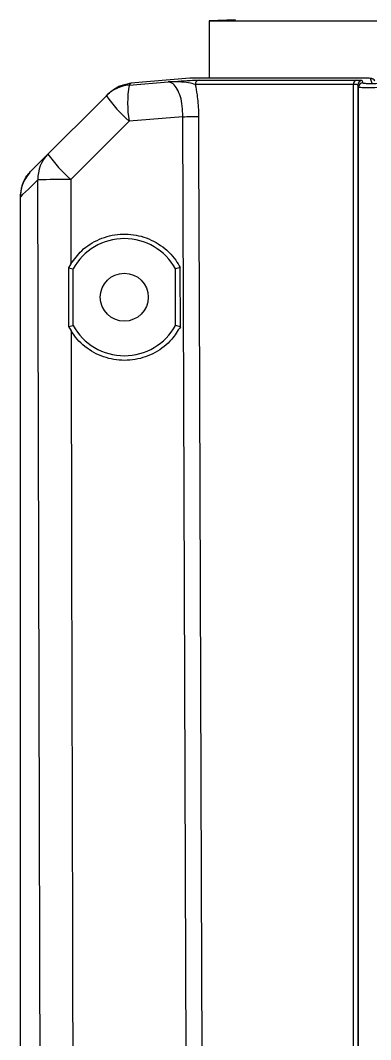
# Model space of a CAD drawing. Extents: x 17.3 to 113.1, y 4.8 to 84.5.
# Drawn here: x 50.768 to 51.964, y 17.782 to 21.265 of the extents above; entities that cross this region are included whole.
import ezdxf

# ---------------------------------------------------------------- set-up
doc = ezdxf.new("R2010")
doc.units = 0
doc.header["$MEASUREMENT"] = 0
doc.layers.add('OBJECT', color=7, linetype='CONTINUOUS')

msp = doc.modelspace()

# ---------------------------------------------------------------- linework, layer by layer
at = {"layer": 'OBJECT'}
for p, q in [((51.5029, 21.2662), (51.4129, 21.2631)), ((51.4129, 21.2631), (51.4129, 21.0673)), ((51.4129, 21.2631), (53.9429, 21.2631)), ((51.1452, 21.0496), (51.1033, 21.0384)), ((51.1392, 21.0434), (51.2721, 21.0545)), ((51.3467, 21.0672), (51.1452, 21.0496)), ((51.9468, 21.0672), (51.3467, 21.0672)), ((51.9478, 21.0673), (51.348, 21.0673)), ((51.9056, 21.0457), (51.365, 21.0457)), ((51.3782, 21.0607), (51.916, 21.0607)), ((51.9056, 17.1268), (51.9056, 21.0457)), ((51.9228, 21.0365), (51.9205, 21.0442)), ((51.9205, 21.0442), (51.9205, 17.1268)), ((51.9694, 21.0494), (51.964, 21.0659)), ((51.0615, 21.0073), (51.0677, 21.0135)), ((51.9228, 16.9777), (51.9228, 21.0365)), ((51.3224, 20.9356), (51.139, 20.9203)), ((50.9397, 20.721), (50.9404, 20.4326)), ((50.768, 15.9781), (50.768, 20.662)), ((50.9404, 20.4326), (50.9327, 20.4193)), ((50.9327, 20.4193), (50.9327, 20.218)), ((50.9327, 20.4193), (50.9479, 20.4155)), ((50.9479, 20.2218), (50.9479, 20.4155)), ((51.3142, 20.4196), (51.2979, 20.4155)), ((51.2979, 20.2218), (51.2979, 20.4155)), ((51.3143, 20.2177), (51.3142, 20.4196)), ((50.9327, 20.218), (50.9479, 20.2218)), ((50.9327, 20.218), (50.9409, 20.2037)), ((51.3143, 20.2177), (51.2979, 20.2218))]:
    msp.add_line(p, q, dxfattribs=at)
at = {"layer": 'OBJECT', "flags": 128}
for points in [[(50.8622, 20.808), (51.0387, 20.9845), (51.0615, 21.0073)], [(51.3377, 16.8261), (51.3331, 18.0348), (51.3283, 19.3258), (51.3224, 20.9356)], [(51.3763, 20.9364), (51.3767, 20.8124), (51.3785, 20.3164), (51.3856, 18.3325), (51.3912, 16.8268)], [(51.139, 20.9203), (50.9625, 20.7438), (50.9397, 20.721)], [(50.8046, 20.7503), (50.8118, 20.7576), (50.8311, 20.7768), (50.8622, 20.808)], [(50.8279, 20.7196), (50.7955, 20.6884), (50.7755, 20.6692), (50.768, 20.662)], [(50.8398, 15.9781), (50.8392, 16.2114), (50.8366, 17.2114), (50.8279, 20.7196)], [(50.9409, 20.2037), (50.9427, 19.43), (50.9458, 18.139), (50.9487, 16.9474)]]:
    msp.add_lwpolyline(points, dxfattribs=at)
at = {"layer": 'OBJECT'}
msp.add_circle((51.1229, 20.3187), 0.082, dxfattribs=at)
for centre, radius, start, end in [((51.1498, 20.9189), 0.1249, 94.8624, 134.9988), ((51.5135, 20.9811), 0.3794, 170.5502, 189.2212), ((51.3798, 21.046), 0.0148, 96.3052, 180.9954), ((51.9195, 21.0471), 0.014, 104.524, 185.7292), ((51.9355, 21.0441), 0.015, 93.7606, 179.8934), ((51.9378, 21.0364), 0.015, 93.6378, 179.8894), ((51.9651, 21.0509), 0.015, 27.414, 93.8843), ((51.4963, 21.3167), 0.5337, 215.44, 227.9694), ((51.3216, 23.0478), 2.1122, 270.0207, 271.4826), ((50.9462, 20.7246), 0.1184, 135.2081, 182.4155), ((51.297, 21.1174), 0.5337, 215.4392, 227.9698), ((50.9298, 17.1147), 3.6063, 89.8427, 91.6184), ((51.1229, 20.3187), 0.2, 28.955, 151.045), ((51.1229, 20.3187), 0.2, 208.955, 331.045)]:
    msp.add_arc(centre, radius, start, end, dxfattribs=at)
for points, knots in [([(51.0677, 21.0135), (51.079, 21.0229), (51.1017, 21.0418), (51.1307, 21.047), (51.1452, 21.0496)], [0, 0, 0, 0, 0.5, 1, 1, 1, 1]), ([(51.1452, 21.0496), (51.145, 21.0494), (51.1444, 21.0488), (51.1411, 21.0454), (51.1392, 21.0434)], [0, 0, 0, 0, 0.423826, 1, 1, 1, 1]), ([(51.2721, 21.0545), (51.2723, 21.0545), (51.2874, 21.0556), (51.3175, 21.0576), (51.3574, 21.0601), (51.3716, 21.0605), (51.3782, 21.0607)], [0, 0, 0, 0, 0.002681, 0.34979, 0.701236, 1, 1, 1, 1]), ([(51.365, 21.0457), (51.3582, 21.0476), (51.3368, 21.0534), (51.2969, 21.0561), (51.2722, 21.0545), (51.2721, 21.0545)], [0, 0, 0, 0, 0.319161, 0.99706, 1, 1, 1, 1]), ([(51.3224, 20.9356), (51.3223, 20.9479), (51.3221, 20.9723), (51.3149, 21.0051), (51.3038, 21.0315), (51.2889, 21.0509), (51.278, 21.0533), (51.2721, 21.0545)], [0, 0, 0, 0, 0.1821946, 0.3642442, 0.5510444, 0.7591952, 1, 1, 1, 1]), ([(51.365, 21.0457), (51.3673, 21.0342), (51.3728, 21.0062), (51.3759, 20.9669), (51.3762, 20.9416), (51.3763, 20.9364)], [0, 0, 0, 0, 0.355608, 0.866058, 1, 1, 1, 1]), ([(51.9205, 21.0442), (51.9197, 21.0446), (51.9182, 21.0455), (51.9099, 21.0457), (51.9056, 21.0457)], [0, 0, 0, 0, 0.487934, 1, 1, 1, 1]), ([(51.916, 21.0607), (51.9211, 21.0606), (51.9315, 21.0605), (51.9335, 21.0596), (51.9345, 21.0591)], [0, 0, 0, 0, 0.488111, 1, 1, 1, 1]), ([(51.9345, 21.0591), (51.9346, 21.0585), (51.9354, 21.056), (51.9362, 21.0534), (51.9368, 21.0514)], [0, 0, 0, 0, 0.226059, 1, 1, 1, 1]), ([(51.9368, 21.0514), (51.938, 21.0509), (51.9405, 21.0497), (51.9571, 21.0491), (51.9813, 21.0493), (52.0074, 21.0502), (52.0244, 21.0512), (52.0308, 21.0515)], [0, 0, 0, 0, 0.2168007, 0.4336161, 0.650077, 0.8664051, 1, 1, 1, 1]), ([(51.9782, 21.0577), (51.978, 21.0582), (51.9774, 21.06), (51.9751, 21.0623), (51.9722, 21.0643), (51.9695, 21.0655), (51.967, 21.0662), (51.9623, 21.067), (51.9555, 21.0673), (51.9465, 21.0673), (51.943, 21.0673)], [0, 0, 0, 0, 0.023196, 0.091541, 0.152833, 0.209863, 0.273929, 0.382642, 0.758854, 1, 1, 1, 1]), ([(51.964, 21.0659), (51.963, 21.0663), (51.961, 21.0671), (51.9515, 21.0672), (51.9468, 21.0672)], [0, 0, 0, 0, 0.494, 1, 1, 1, 1]), ([(52.0317, 21.0366), (52.0195, 21.036), (51.995, 21.0349), (51.9624, 21.0341), (51.9378, 21.0343), (51.9249, 21.0352), (51.9234, 21.0361), (51.9228, 21.0365)], [0, 0, 0, 0, 0.216873, 0.43376, 0.650333, 0.866771, 1, 1, 1, 1]), ([(50.8046, 20.7503), (50.7943, 20.7375), (50.7753, 20.7135), (50.7683, 20.6805), (50.768, 20.6643), (50.768, 20.662)], [0, 0, 0, 0, 0.499398, 0.929182, 1, 1, 1, 1]), ([(50.768, 20.662), (50.7698, 20.6783), (50.7733, 20.7087), (50.7917, 20.737), (50.803, 20.7487), (50.8046, 20.7503)], [0, 0, 0, 0, 0.499395, 0.929163, 1, 1, 1, 1]), ([(50.9404, 20.4326), (50.9519, 20.4483), (50.9779, 20.4835), (51.0367, 20.5204), (51.1081, 20.538), (51.1819, 20.5307), (51.2488, 20.4993), (51.2919, 20.4578), (51.3092, 20.4282), (51.3142, 20.4196)], [0, 0, 0, 0, 0.1286483, 0.2889616, 0.449731, 0.611042, 0.7726028, 0.934007, 1, 1, 1, 1]), ([(51.3143, 20.2177), (51.3051, 20.2029), (51.2831, 20.1676), (51.2299, 20.1263), (51.1607, 20.1018), (51.0866, 20.1017), (51.017, 20.1263), (50.9683, 20.1645), (50.9476, 20.194), (50.9409, 20.2037)], [0, 0, 0, 0, 0.115332, 0.275775, 0.436647, 0.598107, 0.759921, 0.921699, 1, 1, 1, 1])]:
    msp.add_open_spline(points, degree=3, knots=knots, dxfattribs=at)

doc.saveas('drawing.dxf')
